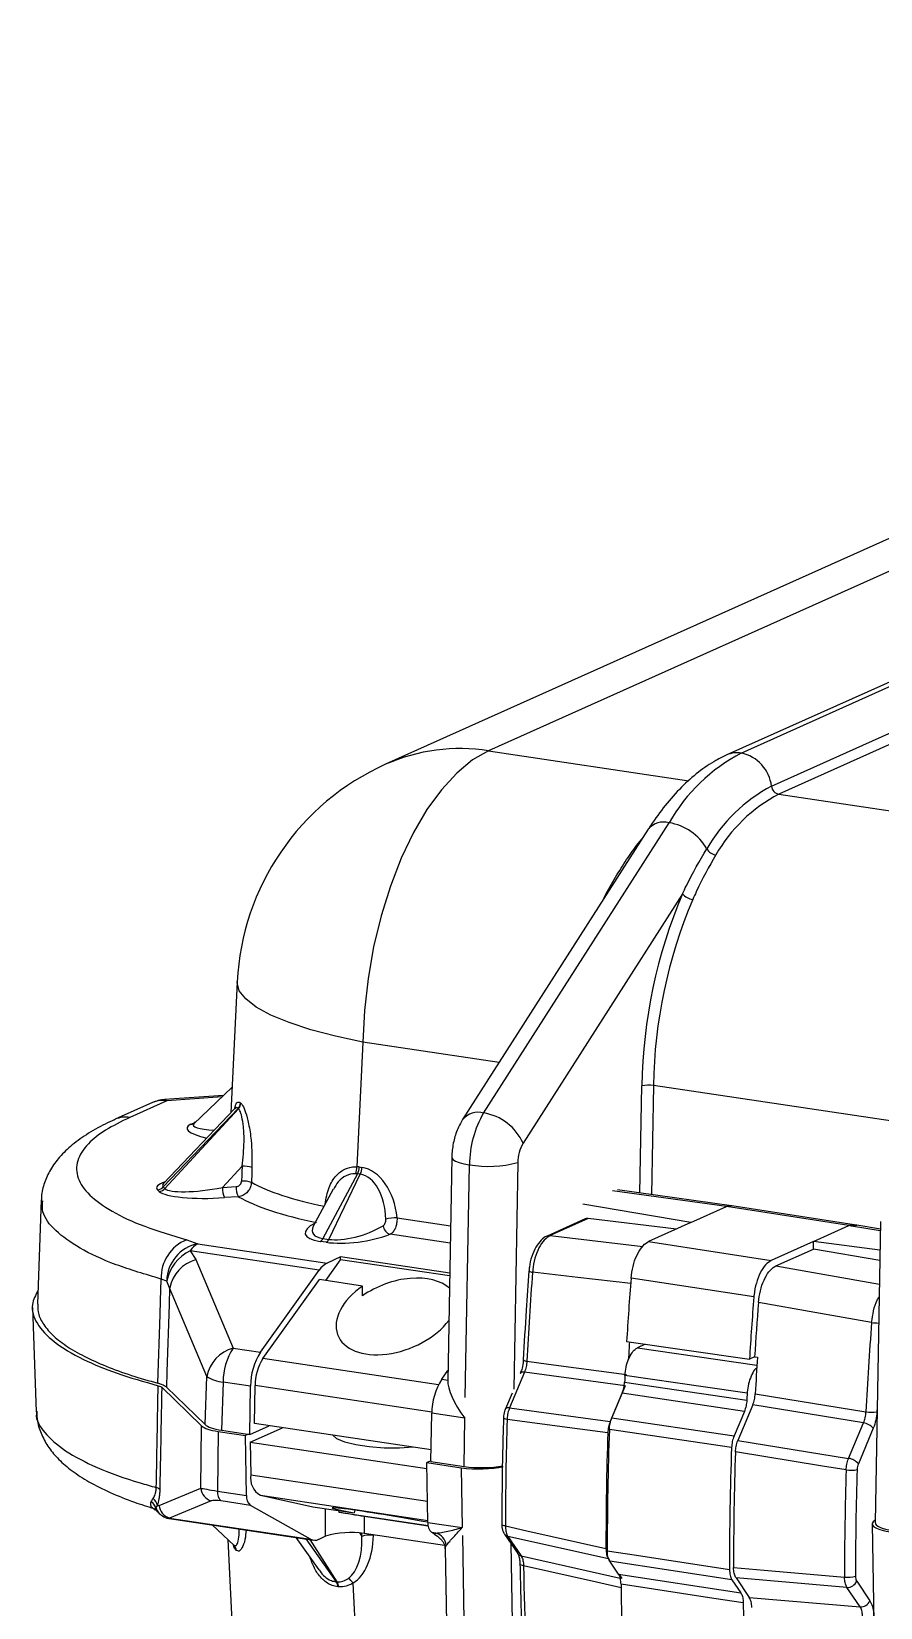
# Model space of a CAD drawing. Header units: millimetres. Extents: x 12 to 854, y 4 to 555.
# Drawn here: x 613.23 to 638.64, y 444.04 to 491.19 of the extents above; entities that cross this region are included whole.
import ezdxf

# ---------------------------------------------------------------- set-up
doc = ezdxf.new("R2010")
doc.units = ezdxf.units.MM

msp = doc.modelspace()

# ---------------------------------------------------------------- linework, layer by layer
at = {"color": 7, "linetype": 'Continuous', "lineweight": 25}
for p, q in [((674.912, 491.194), (626.908, 469.674)), ((682.041, 491.07), (634.037, 469.551)), ((671.83, 490.791), (623.825, 469.271)), ((634.47, 469.607), (639.74, 471.969)), ((635.374, 468.615), (640.651, 470.98)), ((640.861, 470.739), (635.591, 468.376)), ((631.684, 467.325), (626.13, 458.641)), ((626.757, 458.837), (632.311, 467.522)), ((632.711, 465.397), (627.938, 457.934)), ((619.382, 462.766), (619.188, 458.84)), ((623.142, 460.961), (622.959, 457.23)), ((618.973, 459.361), (617.205, 459.238)), ((619.226, 459.603), (618.084, 458.512)), ((616.845, 459.148), (615.731, 458.649)), ((617.278, 459.205), (616.164, 458.705)), ((619.409, 458.976), (617.171, 456.625)), ((619.306, 458.964), (617.18, 456.73)), ((617.221, 456.576), (619.418, 458.967)), ((615.704, 458.636), (615.731, 458.649)), ((617.996, 458.505), (618.094, 458.548)), ((618.09, 458.518), (618.083, 458.511)), ((625.805, 457.509), (625.685, 450.822)), ((619.529, 457.245), (618.941, 456.605)), ((622.986, 457.016), (621.949, 455.083)), ((622.123, 455.057), (623.067, 457.004)), ((623.067, 457.004), (622.986, 457.016)), ((623.035, 457.222), (623.116, 457.21)), ((626.209, 450.325), (626.334, 457.288)), ((617.048, 456.492), (616.997, 456.541)), ((617.171, 456.625), (617.221, 456.576)), ((618.941, 456.605), (619.35, 456.634)), ((622.254, 456.554), (621.66, 455.447)), ((634.182, 456.061), (630.765, 456.534)), ((613.518, 456.238), (613.405, 453.118)), ((619.416, 456.333), (619.007, 456.305)), ((632.961, 455.558), (629.724, 456.111)), ((632.961, 455.558), (634.029, 456.036)), ((634.029, 456.036), (634.029, 456.036)), ((637.686, 455.467), (634.029, 456.036)), ((637.845, 455.491), (634.186, 456.061)), ((629.799, 455.668), (628.66, 455.157)), ((629.887, 455.68), (628.753, 455.172)), ((632.529, 455.364), (629.887, 455.68)), ((632.961, 455.558), (631.695, 454.99)), ((637.926, 455.478), (637.846, 455.491)), ((638.632, 455.364), (637.926, 455.478)), ((638.636, 455.591), (638.475, 446.584)), ((617.871, 455.046), (618.206, 454.926)), ((621.665, 455.456), (621.665, 455.456)), ((621.949, 455.083), (622.123, 455.057)), ((636.627, 454.992), (637.686, 455.467)), ((637.686, 455.467), (637.686, 455.467)), ((637.767, 455.454), (637.686, 455.467)), ((617.973, 454.717), (618.149, 454.452)), ((621.838, 454.14), (617.973, 454.717)), ((618.206, 454.926), (622.071, 454.349)), ((622.045, 454.97), (621.87, 454.996)), ((622.479, 454.532), (622.071, 454.349)), ((622.479, 454.449), (622.479, 454.532)), ((625.743, 454.044), (622.479, 454.532)), ((631.695, 454.99), (635.369, 454.428)), ((636.627, 454.992), (635.369, 454.428)), ((635.507, 454.262), (636.627, 454.765)), ((636.627, 454.765), (636.627, 454.992)), ((638.621, 454.733), (636.627, 454.992)), ((638.615, 454.423), (636.627, 454.765)), ((618.149, 454.452), (619.257, 451.803)), ((620.078, 451.681), (621.838, 454.14)), ((622.033, 453.825), (622.479, 454.449)), ((625.741, 453.962), (622.479, 454.449)), ((617.275, 453.811), (617.107, 453.87)), ((617.361, 453.604), (617.275, 453.811)), ((618.469, 450.955), (617.361, 453.604)), ((620.154, 451.492), (621.844, 453.854)), ((623.136, 453.661), (621.844, 453.854)), ((623.136, 453.369), (623.136, 453.661)), ((613.253, 453.019), (613.366, 449.898)), ((619.257, 451.803), (620.078, 451.681)), ((631.037, 451.997), (634.714, 451.471)), ((631.594, 451.917), (631.367, 451.815)), ((634.87, 451.541), (634.714, 451.471)), ((634.87, 451.541), (634.951, 451.532)), ((618.424, 449.514), (618.469, 450.955)), ((618.962, 450.789), (618.917, 449.348)), ((619.782, 450.666), (618.962, 450.789)), ((625.504, 450.87), (625.69, 451.131)), ((627.982, 451.081), (627.535, 450.019)), ((627.857, 451.047), (627.856, 451.044)), ((630.996, 450.679), (627.982, 451.081)), ((618.318, 449.477), (617.124, 450.63)), ((618.424, 449.514), (617.265, 450.634)), ((619.757, 449.222), (619.782, 450.666)), ((619.897, 449.547), (619.917, 450.68)), ((627.608, 450.452), (627.41, 449.982)), ((630.996, 450.679), (630.548, 449.612)), ((630.596, 449.718), (630.905, 450.454)), ((634.562, 449.911), (630.905, 450.454)), ((625.182, 448.411), (625.208, 449.856)), ((626.198, 449.708), (625.208, 449.856)), ((627.535, 450.019), (630.548, 449.612)), ((634.562, 449.911), (634.253, 449.174)), ((634.816, 450.108), (634.368, 449.041)), ((638.13, 449.567), (634.816, 450.108)), ((618.293, 447.613), (618.318, 449.477)), ((618.917, 449.348), (619.757, 449.222)), ((619.757, 449.222), (620.335, 449.481)), ((619.772, 448.989), (620.736, 449.421)), ((625.189, 448.756), (619.897, 449.547)), ((626.172, 448.263), (626.198, 449.708)), ((630.596, 449.718), (634.253, 449.174)), ((637.683, 448.505), (638.13, 449.567)), ((638.421, 449.404), (637.975, 448.342)), ((618.812, 449.311), (618.788, 447.527)), ((618.812, 449.311), (619.632, 449.188)), ((619.72, 449.228), (619.632, 449.188)), ((619.664, 447.396), (619.632, 449.188)), ((619.772, 448.989), (619.79, 448.016)), ((619.772, 448.989), (625.061, 448.199)), ((634.368, 449.041), (637.683, 448.505)), ((625.183, 448.433), (625.058, 448.377)), ((625.182, 448.411), (626.172, 448.263)), ((625.058, 448.377), (626.084, 448.224)), ((625.09, 446.585), (625.058, 448.377)), ((626.084, 448.224), (626.117, 446.432)), ((617.043, 447.098), (618.293, 447.613)), ((618.788, 447.527), (619.664, 447.396)), ((618.604, 447.235), (617.354, 446.72)), ((619.778, 447.099), (618.902, 447.23)), ((621.58, 446.089), (619.778, 447.099)), ((620.075, 447.4), (621.645, 447.059)), ((621.645, 447.059), (622.882, 446.874)), ((616.934, 446.969), (617.05, 446.856)), ((617.351, 446.703), (621.669, 446.058)), ((617.354, 446.72), (621.58, 446.089)), ((622.427, 446.942), (622.427, 446.899)), ((622.427, 446.899), (625.097, 446.5)), ((623.183, 446.775), (625.099, 446.489)), ((623.183, 446.775), (623.183, 446.253)), ((625.09, 446.585), (626.117, 446.432)), ((638.387, 446.542), (638.653, 431.936)), ((619.281, 445.911), (618.636, 446.511)), ((619.1, 446.079), (620.484, 418.154)), ((621.134, 446.138), (621.824, 445.167)), ((622.026, 446.172), (621.825, 446.082)), ((625.59, 445.893), (623.183, 446.253)), ((625.328, 446.27), (625.204, 446.288)), ((625.287, 446.241), (625.204, 446.288)), ((626.121, 446.196), (626.351, 433.6)), ((627.383, 446.239), (627.778, 445.654)), ((630.494, 445.497), (627.485, 446.171)), ((627.485, 446.171), (627.88, 445.586)), ((619.276, 445.915), (619.279, 445.912)), ((625.603, 445.814), (625.821, 433.854)), ((627.78, 445.651), (627.778, 445.654)), ((630.494, 445.497), (630.525, 445.451)), ((634.191, 444.872), (630.534, 445.431)), ((630.798, 445.04), (630.534, 445.431)), ((622.848, 444.77), (624.245, 416.585)), ((630.798, 445.04), (634.455, 444.481)), ((630.805, 445.037), (630.89, 444.909)), ((634.191, 444.872), (634.455, 444.481)), ((637.633, 444.643), (634.314, 444.926)), ((634.314, 444.926), (634.71, 444.338)), ((638.027, 444.058), (637.633, 444.643)), ((637.924, 444.826), (638.319, 444.241)), ((634.71, 444.338), (638.027, 444.058))]:
    msp.add_line(p, q, dxfattribs=at)
at = {"color": 8, "linetype": 'Continuous', "lineweight": 25}
for p, q in [((626.908, 469.674), (632.899, 468.779)), ((635.591, 468.376), (645.731, 466.861)), ((631.379, 466.905), (631.5, 467.037)), ((627.224, 460.351), (623.142, 460.961)), ((618.929, 459.319), (617.278, 459.205)), ((631.437, 456.441), (631.494, 459.646)), ((631.841, 459.662), (631.782, 456.393)), ((640.056, 458.434), (631.841, 459.662)), ((627.78, 457.353), (627.658, 450.572)), ((634.029, 456.036), (630.611, 456.509)), ((634.186, 456.055), (634.029, 456.036)), ((624.168, 455.701), (625.768, 455.462)), ((625.759, 454.942), (623.964, 455.21)), ((628.753, 455.172), (631.522, 454.847)), ((638.631, 455.315), (637.767, 455.454)), ((635.507, 454.262), (638.603, 453.719)), ((631.367, 451.815), (634.937, 451.294)), ((625.407, 450.707), (620.154, 451.492)), ((625.504, 450.87), (625.685, 450.843)), ((625.209, 449.889), (619.917, 450.68)), ((638.537, 450.03), (638.53, 449.9)), ((619.79, 448.016), (625.079, 447.226)), ((620.075, 447.4), (625.089, 446.65)), ((622.026, 446.172), (622.026, 447.002)), ((621.434, 446.093), (622.344, 444.813)), ((622.37, 444.811), (621.566, 446.073)), ((623.049, 446.269), (623.112, 446.17)), ((623.112, 446.17), (623.113, 446.262)), ((623.459, 446.211), (623.459, 446.194)), ((627.573, 445.957), (627.796, 433.736)), ((627.88, 445.586), (630.848, 444.919))]:
    msp.add_line(p, q, dxfattribs=at)
at = {"color": 7, "linetype": 'Continuous', "lineweight": 25, "flags": 128}
for points in [[(626.908, 469.674), (626.427, 469.399), (625.954, 469.009), (625.496, 468.511), (625.062, 467.913), (624.658, 467.225), (624.291, 466.458), (623.966, 465.624), (623.69, 464.738), (623.466, 463.813), (623.298, 462.865), (623.19, 461.909), (623.142, 460.961)], [(617.008, 450.752), (617.073, 452.805), (617.087, 453.222), (617.107, 453.87)], [(617.361, 453.604), (617.345, 453.103), (617.28, 451.098), (617.265, 450.634)], [(634.846, 453.335), (633.009, 453.616), (631.172, 453.897)], [(638.372, 452.57), (636.676, 452.869), (634.984, 453.167)], [(630.978, 450.786), (631.856, 450.656), (634.636, 450.242)], [(634.646, 450.451), (633.329, 450.643), (630.988, 450.984)], [(634.889, 450.438), (635.806, 450.288), (638.202, 449.898)], [(630.475, 449.266), (629.642, 449.378), (627.462, 449.672)], [(634.179, 448.828), (633.301, 448.959), (630.522, 449.372)], [(624.65, 448.836), (624.242, 448.812), (623.781, 448.814), (623.335, 448.845), (622.935, 448.905), (622.606, 448.989), (622.369, 449.092), (622.247, 449.195)], [(637.61, 448.158), (636.904, 448.272), (634.295, 448.695)], [(627.411, 446.482), (628.052, 446.339), (630.42, 445.807)], [(630.459, 445.743), (631.337, 445.609), (634.116, 445.183)], [(634.24, 445.236), (635.158, 445.158), (637.559, 444.954)], [(634.529, 444.181), (633.651, 444.316), (630.872, 444.741)]]:
    msp.add_lwpolyline(points, dxfattribs=at)
at = {"color": 8, "linetype": 'Continuous', "lineweight": 25, "flags": 128}
for points in [[(623.142, 460.961), (622.325, 461.134), (621.585, 461.328), (620.936, 461.541), (620.39, 461.768), (619.955, 462.006), (619.638, 462.25), (619.446, 462.497), (619.381, 462.742), (619.382, 462.766)], [(617.205, 459.238), (617.226, 459.236), (617.278, 459.205)], [(618.12, 458.546), (618.115, 458.546), (618.094, 458.548)], [(625.805, 457.509), (625.807, 457.492), (625.841, 457.444), (625.914, 457.398), (626.024, 457.356), (626.165, 457.319), (626.334, 457.288)], [(637.767, 455.454), (637.869, 455.48), (637.926, 455.478)], [(631.161, 453.734), (629.578, 453.918), (628.223, 454.075)], [(628.054, 451.412), (628.697, 451.326), (631.036, 451.013)], [(627.982, 451.081), (627.944, 451.082), (627.912, 451.079), (627.886, 451.071), (627.867, 451.059), (627.857, 451.047)], [(627.535, 450.019), (627.498, 450.021), (627.466, 450.018), (627.44, 450.01), (627.421, 449.998), (627.41, 449.982)], [(627.462, 449.672), (627.426, 449.679), (627.396, 449.688), (627.374, 449.697), (627.36, 449.706), (627.354, 449.716), (627.353, 449.718)], [(627.411, 446.482), (627.375, 446.49), (627.346, 446.5), (627.323, 446.51), (627.309, 446.522), (627.303, 446.534), (627.303, 446.536)], [(627.954, 445.29), (627.918, 445.298), (627.888, 445.308), (627.866, 445.319), (627.851, 445.332), (627.845, 445.345), (627.845, 445.345)], [(630.876, 444.634), (630.132, 444.801), (627.954, 445.29)]]:
    msp.add_lwpolyline(points, dxfattribs=at)
at = {"color": 8, "linetype": 'Continuous', "lineweight": 25}
for centre, radius, start, end in [((626.05, 464.237), 5.504, 81.0382, 113.8423), ((634.349, 468.846), 0.77, 80.9787, 113.8763), ((632.149, 466.94), 0.603, 74.4102, 140.3912), ((617.158, 458.443), 0.771, 80.9874, 113.8932), ((626.598, 458.245), 0.613, 75.005, 139.7963), ((616.043, 457.944), 0.771, 80.9874, 113.8932), ((618.025, 458.69), 0.187, 261.1345, 288.512), ((628.735, 454.99), 0.183, 84.3937, 114.0793), ((628.228, 454.288), 0.213, 237.7086, 268.5732), ((638.621, 454.426), 1.872, 262.3681, 268.8172), ((628.054, 451.578), 0.167, 229.964, 270.2729), ((617.311, 447.125), 0.374, 193.3368, 225.9001), ((627.521, 446.334), 0.167, 214.8454, 257.7988), ((619.116, 445.753), 0.229, 2.4635, 44.9556), ((627.915, 445.75), 0.168, 216.3332, 257.7637)]:
    msp.add_arc(centre, radius, start, end, dxfattribs=at)
at = {"color": 7, "linetype": 'Continuous', "lineweight": 25}
for centre, radius, start, end in [((626.908, 462.395), 7.535, 114.1461, 177.1824), ((636.984, 464.844), 5.386, 117.8271, 150.187), ((634.232, 468.482), 1.15, 6.6149, 78.0727), ((637.63, 464.341), 4.832, 117.8271, 150.187), ((637.785, 464.22), 4.7, 117.8271, 150.187), ((635.649, 468.646), 0.276, 186.6149, 258.0727), ((632.043, 465.929), 1.615, 30.2841, 80.4387), ((633.772, 466.939), 0.388, 210.2841, 260.4387), ((646.807, 459.41), 15.314, 156.9872, 179.1163), ((633.082, 465.699), 0.478, 219.1597, 262.3366), ((646.654, 459.433), 14.815, 156.9872, 179.1163), ((631.704, 458.842), 0.831, 80.4947, 104.6107), ((617.278, 458.182), 1.058, 93.9671, 114.1461), ((619.218, 459.157), 0.263, 316.5745, 356.7529), ((619.226, 459.148), 0.264, 316.7229, 356.8418), ((629.429, 457.276), 3.095, 149.6985, 179.7656), ((626.517, 457.3), 1.556, 24.0286, 81.1333), ((628.94, 457.348), 1.161, 149.6985, 179.7656), ((619.578, 456.481), 0.765, 71.1096, 93.6721), ((622.502, 457.196), 0.459, 337.5564, 4.2272), ((622.548, 457.228), 0.487, 334.1438, 359.3134), ((622.629, 457.216), 0.487, 334.1438, 359.3134), ((626.906, 460.704), 3.463, 260.4947, 284.6107), ((616.977, 456.804), 0.264, 274.4007, 317.2128), ((617.027, 456.756), 0.264, 274.4007, 317.2128), ((619.491, 456.568), 0.551, 176.1602, 208.5258), ((619.901, 456.597), 0.551, 176.1602, 208.5258), ((619.563, 456.037), 0.766, 71.1578, 93.6612), ((624.148, 454.508), 1.193, 89.0409, 105.3411), ((618.33, 453.912), 1.224, 112.0617, 181.9722), ((621.78, 455.156), 0.184, 299.5049, 336.6419), ((621.954, 455.13), 0.184, 299.5049, 336.6419), ((624.032, 455.481), 0.279, 183.3789, 255.9124), ((618.431, 453.793), 1.156, 101.1975, 179.0915), ((618.556, 453.547), 1.308, 116.4678, 168.3283), ((618.485, 454.381), 0.612, 117.0696, 146.7195), ((618.461, 453.372), 1.124, 106.0868, 168.099), ((622.35, 453.804), 0.612, 117.0696, 146.7195), ((724.43, 446.647), 96.494, 175.58475, 177.1695), ((729.258, 445.971), 98.405, 175.37975, 176.48912), ((732.898, 445.427), 98.37, 175.38903, 176.47708), ((732.376, 445.501), 97.693, 175.49924, 176.45528), ((734.619, 445.125), 96.535, 175.57655, 177.16596), ((619.569, 450.723), 1.124, 106.0868, 168.099), ((620.843, 450.791), 1.881, 147.4447, 180.0658), ((727.667, 446.123), 96.722, 176.52561, 176.8298), ((621.664, 450.668), 1.881, 147.4447, 180.0658), ((621.422, 450.682), 1.505, 147.4447, 180.0658), ((731.337, 445.561), 96.571, 176.45502, 177.10513), ((619.059, 451.891), 1.107, 237.7725, 264.949), ((627.089, 449.858), 1.881, 147.4447, 180.0658), ((727.614, 445.987), 96.754, 177.03924, 177.1567), ((731.318, 445.434), 96.802, 177.02936, 177.15288), ((638.358, 450.933), 1.047, 261.4436, 279.4468), ((721.353, 446.585), 93.941, 178.11727, 180.06292), ((725.311, 445.927), 94.852, 177.91845, 180.11122), ((638.048, 449.08), 0.494, 41.0308, 80.5258), ((724.96, 446.041), 94.54, 178.04524, 180.14176), ((729.003, 445.375), 94.886, 177.91436, 180.11574), ((728.78, 445.47), 94.541, 178.04519, 180.14182), ((637.602, 448.018), 0.494, 41.0308, 80.5258), ((620.38, 447.915), 0.599, 170.2534, 239.3817), ((731.531, 445.064), 93.972, 178.11356, 180.06698), ((637.745, 449.057), 0.909, 261.4827, 282.2778), ((731.378, 445.091), 93.49, 178.11356, 180.06698), ((616.895, 447.404), 0.238, 44.5521, 73.8893), ((618.723, 447.65), 0.432, 184.9244, 253.9511), ((619.136, 447.49), 0.35, 173.8333, 227.9806), ((616.592, 446.889), 0.385, 22.8878, 55.5851), ((616.605, 447.005), 0.398, 13.1971, 48.9648), ((617.473, 447.135), 0.432, 184.9244, 253.9511), ((620.012, 447.359), 0.35, 173.8333, 227.9806), ((625.438, 446.548), 0.35, 173.8333, 227.9806), ((621.709, 446.32), 0.264, 240.9141, 296.1387), ((622.771, 443.809), 2.478, 80.4404, 107.4938), ((623.328, 445.572), 0.636, 78.1154, 109.8189), ((625.209, 445.855), 0.432, 6.3389, 74.0271), ((619.125, 445.745), 0.228, 2.3722, 46.7505), ((711.961, 446.708), 84.02, 180.96685, 184.28466), ((622.121, 444.651), 0.276, 2.5356, 36.0855), ((622.146, 444.649), 0.276, 2.3055, 35.7469), ((622.52, 444.591), 0.374, 28.6601, 59.7167), ((714.787, 445.947), 83.924, 180.82364, 185.38389), ((637.665, 445.673), 0.726, 261.6234, 287.8478), ((637.643, 444.951), 0.308, 268.1656, 336.0796), ((718.47, 445.395), 83.95, 180.82819, 185.38388), ((638.037, 444.366), 0.308, 268.1656, 336.0796)]:
    msp.add_arc(centre, radius, start, end, dxfattribs=at)
for centre, major_axis, ratio, start_param, end_param in [((627.338, 467.446), (7.916, 8.482), 0.241556, 3.13525, 3.139639), ((627.164, 467.607), (7.664, 8.484), 0.237049, 3.131475, 3.135864), ((628.379, 493.668), (8.653, 218.143), 0.034384, 1.739915, 1.741973), ((628.444, 493.613), (8.717, 218.079), 0.033271, 1.739859, 1.741918), ((622.86, 455.606), (0.081, 1.414), 0.607213, 6.230913, 6.301909), ((622.987, 455.655), (-0.114, 1.574), 0.677228, 6.132542, 6.203538), ((622.98, 455.589), (0.013, 1.421), 0.600314, 4.767138, 6.196042), ((623.107, 455.637), (-0.181, 1.577), 0.669382, 4.676282, 6.105186), ((618.728, 456.617), (1.711, 0.067), 0.190848, 3.322266, 4.868382), ((618.728, 456.862), (1.527, 0.25), 0.187377, 3.275285, 4.821401), ((626.672, 457.595), (7.545, 0.022), 0.259204, 3.569706, 4.043919), ((626.672, 457.186), (7.968, 0.001), 0.258546, 3.567584, 4.046825), ((629.898, 455.433), (-0.09, 0.238), 0.793163, 5.892093, 6.331686), ((623.019, 455.424), (1.446, 0.206), 0.300968, 3.931133, 5.380106), ((623.019, 455.67), (1.224, 0.418), 0.381159, 3.770189, 5.219161), ((624.163, 452.897), (1.768, 0.71), 0.611407, 1.929159, 5.495214), ((624.163, 452.606), (1.768, 0.71), 0.611407, 0.287884, 1.929159), ((626.727, 449.909), (-0.958, 1.132), 0.362911, 0.364395, 1.443762), ((619.34, 449.548), (1.058, 0), 0.259092, 3.403741, 4.189748), ((619.447, 449.585), (1.059, 0), 0.258771, 3.40325, 4.188144), ((626.614, 448.461), (1.058, 0), 0.258898, 4.188488, 5.474879), ((626.702, 448.501), (1.058, 0), 0.258898, 4.188488, 5.355984), ((619.312, 447.456), (1.056, -0.166), 0.012642, 3.408986, 4.194994), ((616.936, 447.746), (-0.09, 0.652), 0.328644, 2.990813, 3.226814), ((619.214, 447.05), (0.632, -0.165), 0.171368, 2.132342, 2.918349), ((624.038, 446.723), (1.82, -0.303), 0.02843, 0.959234, 4.029363), ((622.759, 446.867), (0.847, -0.141), 0.02843, 4.313424, 5.240719), ((624.038, 444.714), (0.918, 5.513), 0.285151, 1.200476, 1.216089), ((639.445, 446.544), (1.058, 0), 0.258898, 2.72754, 4.188488), ((639.533, 446.583), (1.058, 0), 0.258898, 3.136912, 4.188488), ((622.269, 446.33), (-0.229, 1.506), 0.541347, 3.414918, 4.524304), ((622.395, 446.396), (-0.161, 1.724), 0.609779, 3.429186, 4.538572), ((626.767, 445.834), (1.487, -0.391), 0.168359, 2.927403, 3.074229), ((627.028, 438.355), (7.923, -7.64), 0.000221, 3.388515, 3.392509), ((627.11, 438.728), (7.693, -5.173), 0.423115, 2.482255, 2.486426), ((627.02, 438.514), (7.401, -5.281), 0.431793, 2.505293, 2.509465)]:
    msp.add_ellipse(centre, major_axis=major_axis, ratio=ratio, start_param=start_param, end_param=end_param, dxfattribs=at)
at = {"color": 8, "linetype": 'Continuous', "lineweight": 25}
for centre, major_axis, ratio, start_param, end_param in [((619.526, 458.285), (1.649, -0.104), 0.204853, 2.770288, 4.032977), ((619.526, 458.531), (1.46, 0.056), 0.149333, 2.974442, 4.100654), ((619.592, 458.315), (1.621, -0.115), 0.211846, 2.691636, 2.765349), ((618.694, 456.65), (1.726, 0.052), 0.187544, 2.581536, 3.322385), ((618.694, 456.896), (1.544, 0.234), 0.179214, 2.914382, 3.282589), ((622.904, 455.442), (1.487, 0.212), 0.28486, 2.458141, 3.904236), ((637.68, 454.445), (0.165, 1.045), 0.484808, 0.001147, 0.304189), ((622.904, 455.687), (1.272, 0.424), 0.351982, 2.784698, 3.753861), ((617.344, 447.774), (-0.006, 1.071), 0.018501, 3.138719, 3.319886), ((626.669, 445.428), (1.057, -0.436), 0.316375, 3.016424, 3.27817)]:
    msp.add_ellipse(centre, major_axis=major_axis, ratio=ratio, start_param=start_param, end_param=end_param, dxfattribs=at)
at = {"color": 7, "linetype": 'Continuous', "lineweight": 25}
for points, knots in [([(634.037, 469.551), (633.928, 469.498), (633.635, 469.356), (633.177, 469.043), (632.669, 468.593), (632.191, 468.055), (631.869, 467.611), (631.707, 467.361), (631.684, 467.325)], [0, 0, 0, 0, 0.121082, 0.326658, 0.538058, 0.755595, 0.965557, 1, 1, 1, 1]), ([(632.711, 465.397), (632.748, 465.474), (632.976, 465.956), (633.227, 466.384), (633.437, 466.743)], [0, 0, 0, 0, 0.16013, 1, 1, 1, 1]), ([(633.708, 466.557), (633.506, 466.204), (633.265, 465.784), (633.052, 465.302), (633.018, 465.225)], [0, 0, 0, 0, 0.839018, 1, 1, 1, 1]), ([(619.321, 458.98), (619.323, 458.981), (619.325, 458.983), (619.312, 458.971), (619.306, 458.966)], [0, 0, 0, 0, 0.608698, 1, 1, 1, 1]), ([(619.529, 457.245), (619.556, 457.49), (619.6, 457.887), (619.578, 458.4), (619.528, 458.719), (619.47, 458.9), (619.432, 458.949), (619.418, 458.967)], [0, 0, 0, 0, 0.370806, 0.599717, 0.774929, 0.914931, 1, 1, 1, 1]), ([(619.489, 459.134), (619.508, 459.112), (619.556, 459.055), (619.641, 458.852), (619.736, 458.494), (619.824, 457.922), (619.825, 457.477), (619.825, 457.205)], [0, 0, 0, 0, 0.090336, 0.2369, 0.415349, 0.641891, 1, 1, 1, 1]), ([(615.704, 458.636), (615.613, 458.594), (615.325, 458.461), (614.86, 458.198), (614.393, 457.856), (614.029, 457.493), (613.76, 457.111), (613.593, 456.71), (613.513, 456.401), (613.523, 456.234), (613.525, 456.209)], [0, 0, 0, 0, 0.082691, 0.262527, 0.436877, 0.593749, 0.731693, 0.857741, 0.97792, 1, 1, 1, 1]), ([(616.164, 458.705), (615.91, 458.579), (615.401, 458.328), (614.862, 457.892), (614.555, 457.409), (614.566, 456.89), (614.918, 456.379), (615.592, 455.891), (616.561, 455.436), (617.434, 455.176), (617.871, 455.046)], [0, 0, 0, 0, 0.1076557, 0.2153197, 0.3463734, 0.4774311, 0.6080942, 0.7387572, 0.8693806, 1, 1, 1, 1]), ([(626.13, 458.641), (626.086, 458.566), (625.977, 458.377), (625.863, 458.033), (625.812, 457.721), (625.806, 457.546), (625.805, 457.509)], [0, 0, 0, 0, 0.224063, 0.562083, 0.9057, 1, 1, 1, 1]), ([(617.185, 456.737), (617.179, 456.731), (617.173, 456.724), (617.176, 456.726), (617.176, 456.726)], [0, 0, 0, 0, 0.873667, 1, 1, 1, 1]), ([(619.35, 456.634), (619.361, 456.635), (619.39, 456.639), (619.435, 456.659), (619.477, 456.697), (619.506, 456.747), (619.511, 456.784), (619.514, 456.802)], [0, 0, 0, 0, 0.1261946, 0.3470241, 0.565214, 0.7825957, 1, 1, 1, 1]), ([(619.81, 456.763), (619.804, 456.717), (619.792, 456.625), (619.72, 456.5), (619.618, 456.402), (619.51, 456.348), (619.441, 456.337), (619.416, 456.333)], [0, 0, 0, 0, 0.218418, 0.436506, 0.654657, 0.874595, 1, 1, 1, 1]), ([(623.753, 455.465), (623.762, 455.472), (623.78, 455.486), (623.803, 455.524), (623.821, 455.571), (623.832, 455.618), (623.832, 455.647), (623.832, 455.659)], [0, 0, 0, 0, 0.198048, 0.421495, 0.64622, 0.863111, 1, 1, 1, 1]), ([(624.168, 455.701), (624.168, 455.67), (624.167, 455.592), (624.142, 455.467), (624.095, 455.344), (624.033, 455.252), (623.986, 455.224), (623.964, 455.21)], [0, 0, 0, 0, 0.145266, 0.363591, 0.581779, 0.79939, 1, 1, 1, 1]), ([(628.661, 455.155), (628.657, 455.154), (628.586, 455.135), (628.468, 455.028), (628.312, 454.831), (628.194, 454.552), (628.126, 454.296), (628.122, 454.149), (628.121, 454.111)], [0, 0, 0, 0, 0.010667, 0.20764, 0.427935, 0.672173, 0.915641, 1, 1, 1, 1]), ([(628.753, 455.172), (628.691, 455.134), (628.569, 455.058), (628.407, 454.811), (628.286, 454.498), (628.236, 454.238), (628.225, 454.098), (628.223, 454.075)], [0, 0, 0, 0, 0.2389288, 0.4777852, 0.7160394, 0.9539177, 1, 1, 1, 1]), ([(631.172, 453.897), (631.188, 454.016), (631.218, 454.253), (631.334, 454.578), (631.485, 454.834), (631.614, 454.951), (631.684, 454.985), (631.695, 454.99)], [0, 0, 0, 0, 0.23918, 0.47836, 0.717538, 0.956715, 1, 1, 1, 1]), ([(628.114, 454.111), (628.085, 453.72), (628.019, 452.832), (627.972, 451.949), (627.946, 451.454)], [0, 0, 0, 0, 0.44042, 1, 1, 1, 1]), ([(635.369, 454.428), (635.309, 454.39), (635.19, 454.314), (635.032, 454.067), (634.912, 453.754), (634.861, 453.495), (634.848, 453.356), (634.846, 453.335)], [0, 0, 0, 0, 0.239124, 0.478248, 0.71737, 0.956492, 1, 1, 1, 1]), ([(634.984, 453.167), (634.999, 453.286), (635.029, 453.522), (635.144, 453.847), (635.294, 454.103), (635.424, 454.222), (635.495, 454.257), (635.507, 454.262)], [0, 0, 0, 0, 0.237957, 0.47592, 0.713801, 0.952152, 1, 1, 1, 1]), ([(613.42, 453.528), (613.349, 453.389), (613.181, 453.061), (613.346, 452.539), (613.855, 451.984), (614.687, 451.483), (615.742, 451.042), (616.591, 450.8), (617.016, 450.679)], [0, 0, 0, 0, 0.135616, 0.318571, 0.501602, 0.684637, 0.842318, 1, 1, 1, 1]), ([(613.42, 453.118), (613.417, 453.043), (613.407, 452.852), (613.548, 452.547), (613.825, 452.206), (614.241, 451.874), (614.782, 451.558), (615.441, 451.26), (616.178, 450.989), (616.74, 450.829), (617.008, 450.752)], [0, 0, 0, 0, 0.086078, 0.219538, 0.352979, 0.486441, 0.619888, 0.750569, 0.881235, 1, 1, 1, 1]), ([(630.988, 450.984), (630.997, 451.07), (631.014, 451.24), (631.091, 451.481), (631.196, 451.675), (631.294, 451.778), (631.352, 451.808), (631.367, 451.815)], [0, 0, 0, 0, 0.2296036, 0.4592072, 0.6888089, 0.91841, 1, 1, 1, 1]), ([(627.942, 451.453), (627.941, 451.422), (627.939, 451.325), (627.907, 451.175), (627.869, 451.084), (627.854, 451.048)], [0, 0, 0, 0, 0.2203392, 0.6930263, 1, 1, 1, 1]), ([(628.054, 451.412), (628.049, 451.355), (628.037, 451.239), (628, 451.134), (627.982, 451.081)], [0, 0, 0, 0, 0.488166, 1, 1, 1, 1]), ([(630.905, 450.454), (630.924, 450.507), (630.962, 450.611), (630.973, 450.728), (630.978, 450.786)], [0, 0, 0, 0, 0.5, 1, 1, 1, 1]), ([(634.933, 451.21), (634.921, 451.202), (634.868, 451.163), (634.783, 451.019), (634.696, 450.797), (634.656, 450.595), (634.648, 450.481), (634.646, 450.451)], [0, 0, 0, 0, 0.07319, 0.349495, 0.625797, 0.902099, 1, 1, 1, 1]), ([(616.961, 447.633), (616.969, 448.047), (616.976, 448.461), (616.984, 448.875), (616.991, 449.289), (616.999, 449.704), (617.006, 450.118), (617.009, 450.305), (617.013, 450.492), (617.016, 450.679)], [0, 0, 0, 0, 0.003940282, 0.003940282, 0.003940282, 0.00788058, 0.00788058, 0.00788058, 0.009659225, 0.009659225, 0.009659225, 0.009659225]), ([(617.265, 450.634), (617.224, 450.663), (617.163, 450.706), (617.046, 450.741), (617.008, 450.752)], [0, 0, 0, 0, 0.6728984, 1, 1, 1, 1]), ([(617.016, 450.679), (617.042, 450.672), (617.064, 450.665), (617.101, 450.648), (617.115, 450.639), (617.124, 450.63)], [0, 0, 0, 0, 0.5, 0.5, 1, 1, 1, 1]), ([(617.124, 450.63), (617.121, 450.439), (617.117, 450.247), (617.113, 450.055), (617.105, 449.641), (617.097, 449.227), (617.089, 448.813), (617.081, 448.399), (617.073, 447.985), (617.065, 447.571)], [0, 0, 0, 0, 0.001823286, 0.001823286, 0.001823286, 0.005764055, 0.005764055, 0.005764055, 0.009704824, 0.009704824, 0.009704824, 0.009704824]), ([(634.816, 450.108), (634.835, 450.16), (634.873, 450.264), (634.884, 450.38), (634.889, 450.438)], [0, 0, 0, 0, 0.499993, 1, 1, 1, 1]), ([(613.381, 449.909), (613.385, 449.811), (613.394, 449.566), (613.525, 449.194), (613.742, 448.81), (614.046, 448.454), (614.444, 448.115), (614.95, 447.789), (615.572, 447.479), (616.221, 447.214), (616.693, 447.066), (616.89, 447.004)], [0, 0, 0, 0, 0.063915, 0.159682, 0.257733, 0.36324, 0.480851, 0.611721, 0.754741, 0.897941, 1, 1, 1, 1]), ([(627.427, 450.019), (627.413, 449.985), (627.374, 449.895), (627.35, 449.786), (627.354, 449.721), (627.354, 449.718)], [0, 0, 0, 0, 0.366962, 0.970588, 1, 1, 1, 1]), ([(627.535, 450.019), (627.517, 449.968), (627.479, 449.867), (627.464, 449.742), (627.462, 449.679), (627.462, 449.672)], [0, 0, 0, 0, 0.469038, 0.938058, 1, 1, 1, 1]), ([(634.636, 450.242), (634.63, 450.185), (634.619, 450.068), (634.582, 449.964), (634.562, 449.911)], [0, 0, 0, 0, 0.490848, 1, 1, 1, 1]), ([(638.13, 449.567), (638.149, 449.617), (638.188, 449.721), (638.197, 449.838), (638.202, 449.898)], [0, 0, 0, 0, 0.488464, 1, 1, 1, 1]), ([(638.53, 449.9), (638.522, 449.815), (638.506, 449.64), (638.45, 449.484), (638.421, 449.404)], [0, 0, 0, 0, 0.490394, 1, 1, 1, 1]), ([(627.353, 449.718), (627.342, 449.327), (627.31, 448.261), (627.306, 447.205), (627.303, 446.536)], [0, 0, 0, 0, 0.3665, 1, 1, 1, 1]), ([(630.548, 449.612), (630.529, 449.558), (630.489, 449.449), (630.479, 449.327), (630.475, 449.266)], [0, 0, 0, 0, 0.499991, 1, 1, 1, 1]), ([(630.522, 449.372), (630.527, 449.429), (630.536, 449.543), (630.571, 449.658), (630.593, 449.712), (630.596, 449.718)], [0, 0, 0, 0, 0.472101, 0.944203, 1, 1, 1, 1]), ([(634.253, 449.174), (634.233, 449.119), (634.194, 449.01), (634.184, 448.889), (634.179, 448.828)], [0, 0, 0, 0, 0.5, 1, 1, 1, 1]), ([(634.295, 448.695), (634.299, 448.752), (634.309, 448.865), (634.343, 448.981), (634.366, 449.035), (634.368, 449.041)], [0, 0, 0, 0, 0.469159, 0.938326, 1, 1, 1, 1]), ([(637.61, 448.158), (637.615, 448.214), (637.626, 448.327), (637.659, 448.444), (637.681, 448.499), (637.683, 448.505)], [0, 0, 0, 0, 0.468981, 0.937946, 1, 1, 1, 1]), ([(637.975, 448.342), (637.966, 448.317), (637.948, 448.266), (637.939, 448.204), (637.938, 448.172), (637.938, 448.168)], [0, 0, 0, 0, 0.467634, 0.935276, 1, 1, 1, 1]), ([(616.866, 447.306), (616.89, 447.339), (616.911, 447.38), (616.937, 447.462), (616.945, 447.491), (616.956, 447.557), (616.96, 447.594), (616.961, 447.633)], [0, 0, 0, 0, 0.5, 0.5, 0.75, 0.75, 1, 1, 1, 1]), ([(617.065, 447.571), (617.064, 447.52), (617.061, 447.471), (617.053, 447.38), (617.048, 447.337), (617.028, 447.217), (617.011, 447.152), (616.992, 447.096)], [0, 0, 0, 0, 0.25, 0.25, 0.5, 0.5, 1, 1, 1, 1]), ([(616.884, 446.999), (616.884, 446.999), (616.89, 446.998), (616.91, 446.981), (616.93, 446.964)], [0, 0, 0, 0, 0.019992, 1, 1, 1, 1]), ([(617.05, 446.856), (617.08, 446.832), (617.155, 446.768), (617.266, 446.704), (617.345, 446.707), (617.352, 446.707)], [0, 0, 0, 0, 0.364143, 0.944355, 1, 1, 1, 1]), ([(627.304, 446.581), (627.304, 446.54), (627.304, 446.43), (627.329, 446.31), (627.38, 446.251), (627.387, 446.241)], [0, 0, 0, 0, 0.32776, 0.896564, 1, 1, 1, 1]), ([(625.287, 446.241), (625.345, 446.196), (625.427, 446.133), (625.504, 446.054), (625.526, 446.031)], [0, 0, 0, 0, 0.706327, 1, 1, 1, 1]), ([(625.328, 446.27), (625.378, 446.271), (625.435, 446.277), (625.556, 446.297), (625.62, 446.309), (625.82, 446.353), (625.965, 446.391), (626.117, 446.432)], [0, 0, 0, 0, 0.25, 0.25, 0.5, 0.5, 1, 1, 1, 1]), ([(625.638, 445.902), (625.659, 445.924), (625.686, 445.955), (625.752, 446.03), (625.789, 446.073), (625.871, 446.166), (625.916, 446.216), (626.011, 446.321), (626.063, 446.376), (626.117, 446.432)], [0, 0, 0, 0, 0.25, 0.25, 0.5, 0.5, 0.75, 0.75, 1, 1, 1, 1]), ([(627.411, 446.482), (627.414, 446.429), (627.418, 446.322), (627.453, 446.223), (627.479, 446.181), (627.485, 446.171)], [0, 0, 0, 0, 0.431925, 0.86383, 1, 1, 1, 1]), ([(625.524, 446.029), (625.531, 446.022), (625.545, 446.007), (625.597, 445.921), (625.597, 445.837), (625.597, 445.798)], [0, 0, 0, 0, 0.315822, 0.686279, 1, 1, 1, 1]), ([(627.78, 445.65), (627.781, 445.648), (627.788, 445.64), (627.819, 445.567), (627.841, 445.461), (627.842, 445.377), (627.843, 445.345)], [0, 0, 0, 0, 0.085845, 0.430796, 0.786643, 1, 1, 1, 1]), ([(627.88, 445.586), (627.897, 445.552), (627.932, 445.483), (627.95, 445.369), (627.953, 445.303), (627.954, 445.29)], [0, 0, 0, 0, 0.446345, 0.892523, 1, 1, 1, 1]), ([(630.42, 445.807), (630.424, 445.746), (630.431, 445.63), (630.468, 445.538), (630.491, 445.502), (630.494, 445.497)], [0, 0, 0, 0, 0.499429, 0.93198, 1, 1, 1, 1]), ([(630.534, 445.431), (630.516, 445.466), (630.479, 445.535), (630.461, 445.654), (630.46, 445.726), (630.459, 445.743)], [0, 0, 0, 0, 0.431521, 0.863042, 1, 1, 1, 1]), ([(627.845, 445.347), (627.853, 444.969), (627.877, 443.873), (627.946, 442.242), (628.032, 441.007), (628.07, 440.47)], [0, 0, 0, 0, 0.229309, 0.66504, 1, 1, 1, 1]), ([(634.116, 445.183), (634.12, 445.121), (634.127, 445.006), (634.165, 444.912), (634.188, 444.877), (634.191, 444.872)], [0, 0, 0, 0, 0.499437, 0.931509, 1, 1, 1, 1]), ([(634.314, 444.926), (634.296, 444.961), (634.26, 445.03), (634.242, 445.148), (634.24, 445.219), (634.24, 445.236)], [0, 0, 0, 0, 0.432022, 0.864055, 1, 1, 1, 1]), ([(622.37, 444.811), (622.433, 444.806), (622.492, 444.814), (622.606, 444.85), (622.66, 444.878), (622.709, 444.914)], [0, 0, 0, 0, 0.5, 0.5, 1, 1, 1, 1]), ([(622.848, 444.77), (622.784, 444.73), (622.715, 444.699), (622.572, 444.661), (622.498, 444.654), (622.422, 444.661)], [0, 0, 0, 0, 0.5, 0.5, 1, 1, 1, 1]), ([(630.872, 444.741), (630.867, 444.8), (630.859, 444.913), (630.822, 445.002), (630.8, 445.036), (630.798, 445.04)], [0, 0, 0, 0, 0.49957, 0.945882, 1, 1, 1, 1]), ([(637.633, 444.643), (637.616, 444.678), (637.581, 444.747), (637.562, 444.866), (637.56, 444.937), (637.559, 444.954)], [0, 0, 0, 0, 0.431871, 0.863724, 1, 1, 1, 1]), ([(637.887, 444.982), (637.889, 444.955), (637.892, 444.901), (637.908, 444.852), (637.921, 444.831), (637.924, 444.826)], [0, 0, 0, 0, 0.430608, 0.861227, 1, 1, 1, 1]), ([(634.455, 444.481), (634.473, 444.446), (634.509, 444.377), (634.526, 444.262), (634.528, 444.194), (634.529, 444.181)], [0, 0, 0, 0, 0.446026, 0.892052, 1, 1, 1, 1]), ([(634.784, 444.043), (634.78, 444.103), (634.771, 444.222), (634.731, 444.3), (634.71, 444.338)], [0, 0, 0, 0, 0.49999, 1, 1, 1, 1]), ([(638.319, 444.241), (638.346, 444.189), (638.4, 444.085), (638.426, 443.914), (638.429, 443.815), (638.43, 443.796)], [0, 0, 0, 0, 0.448324, 0.896657, 1, 1, 1, 1]), ([(638.101, 443.762), (638.098, 443.814), (638.092, 443.92), (638.057, 444.012), (638.032, 444.051), (638.027, 444.058)], [0, 0, 0, 0, 0.446614, 0.893078, 1, 1, 1, 1])]:
    msp.add_open_spline(points, degree=3, knots=knots, dxfattribs=at)
at = {"color": 8, "linetype": 'Continuous', "lineweight": 25}
for points, knots in [([(630.345, 465.231), (630.36, 465.263), (630.468, 465.496), (630.706, 465.895), (631.036, 466.427), (631.265, 466.746), (631.379, 466.905)], [0, 0, 0, 0, 0.051051, 0.367676, 0.684089, 1, 1, 1, 1]), ([(619.31, 458.969), (619.318, 459.007), (619.341, 459.112), (619.398, 459.187), (619.453, 459.157), (619.481, 459.142)], [0, 0, 0, 0, 0.220614, 0.610955, 1, 1, 1, 1]), ([(619.409, 458.976), (619.384, 458.992), (619.351, 459.015), (619.32, 458.97), (619.312, 458.958)], [0, 0, 0, 0, 0.734219, 1, 1, 1, 1]), ([(622.014, 456.106), (622.044, 456.282), (622.099, 456.607), (622.324, 456.968), (622.596, 457.177), (622.818, 457.23), (622.936, 457.23), (622.955, 457.23), (622.959, 457.23)], [0, 0, 0, 0, 0.3010104, 0.5600911, 0.777157, 0.9645017, 0.9934978, 1, 1, 1, 1]), ([(622.925, 457.021), (622.922, 457.021), (622.825, 457.023), (622.727, 457), (622.556, 456.917), (622.402, 456.803), (622.308, 456.629), (622.264, 456.548)], [0, 0, 0, 0, 0.010129, 0.343244, 0.348238, 0.693966, 1, 1, 1, 1]), ([(617.107, 453.87), (616.638, 454.009), (615.686, 454.292), (614.632, 454.786), (613.901, 455.319), (613.53, 455.799), (613.552, 456.1), (613.56, 456.211)], [0, 0, 0, 0, 0.214754, 0.4357314, 0.6505208, 0.8715062, 1, 1, 1, 1]), ([(638.372, 452.57), (638.388, 452.687), (638.42, 452.922), (638.506, 453.194), (638.576, 453.308), (638.596, 453.34)], [0, 0, 0, 0, 0.4170588, 0.8340675, 1, 1, 1, 1]), ([(613.389, 449.916), (613.382, 449.888), (613.332, 449.676), (613.59, 449.272), (614.177, 448.732), (615.152, 448.221), (616.137, 447.863), (616.799, 447.678), (616.961, 447.633)], [0, 0, 0, 0, 0.033096, 0.253372, 0.480045, 0.700212, 0.926765, 1, 1, 1, 1]), ([(616.888, 446.999), (616.872, 447.005), (616.814, 447.027), (616.782, 447.109), (616.804, 447.186), (616.809, 447.207)], [0, 0, 0, 0, 0.212878, 0.783126, 1, 1, 1, 1]), ([(616.947, 447.039), (616.94, 447.028), (616.921, 446.997), (616.933, 446.983), (616.941, 446.974)], [0, 0, 0, 0, 0.327028, 1, 1, 1, 1]), ([(619.281, 445.911), (619.304, 445.899), (619.351, 445.875), (619.408, 445.987), (619.445, 446.16), (619.441, 446.33), (619.439, 446.391)], [0, 0, 0, 0, 0.234232, 0.474347, 0.809284, 1, 1, 1, 1]), ([(619.652, 446.359), (619.642, 446.261), (619.618, 446.037), (619.537, 445.824), (619.442, 445.707), (619.382, 445.739), (619.352, 445.755)], [0, 0, 0, 0, 0.241573, 0.548189, 0.774469, 1, 1, 1, 1]), ([(619.345, 445.762), (619.327, 445.781), (619.3, 445.81), (619.278, 445.878), (619.271, 445.902)], [0, 0, 0, 0, 0.655002, 1, 1, 1, 1]), ([(622.396, 444.663), (622.338, 444.673), (622.18, 444.7), (622.027, 444.805), (621.856, 444.968), (621.7, 445.171), (621.613, 445.407), (621.57, 445.524)], [0, 0, 0, 0, 0.158217, 0.425613, 0.44035, 0.72341, 1, 1, 1, 1]), ([(621.831, 445.172), (621.872, 445.113), (621.958, 444.989), (622.096, 444.893), (622.226, 444.832), (622.296, 444.821), (622.344, 444.813)], [0, 0, 0, 0, 0.306827, 0.642031, 0.752642, 1, 1, 1, 1])]:
    msp.add_open_spline(points, degree=3, knots=knots, dxfattribs=at)
at = {"color": 7, "linetype": 'Continuous', "lineweight": 25}
for points in [[(616.809, 447.207), (616.821, 447.239), (616.842, 447.271), (616.866, 447.306)], [(616.992, 447.096), (616.973, 447.075), (616.957, 447.057), (616.947, 447.039)]]:
    msp.add_open_spline(points, degree=3, dxfattribs=at)

doc.saveas('drawing.dxf')
